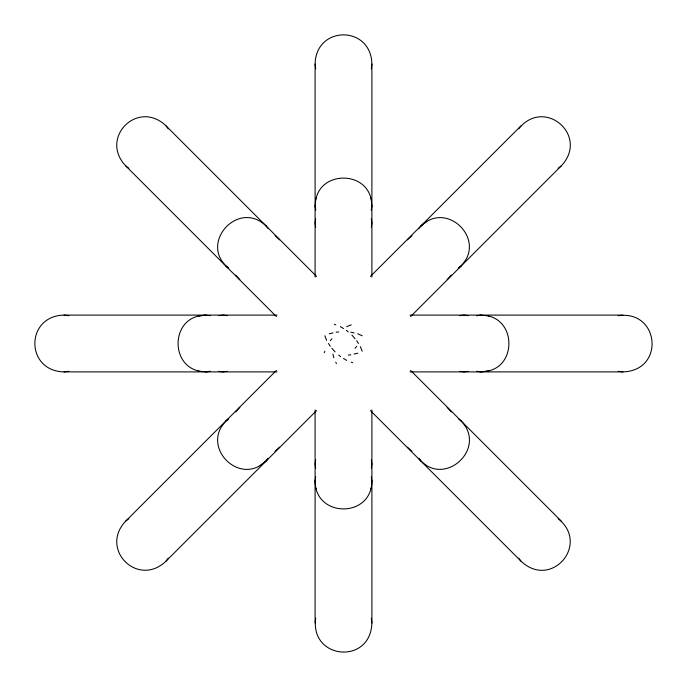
<?xml version="1.0" encoding="UTF-8"?>
<svg xmlns="http://www.w3.org/2000/svg" width="687" height="687" viewBox="0 0 687 687"><rect width="100%" height="100%" fill="white"/><g stroke="black" fill="none" stroke-linecap="round" stroke-linejoin="round"><path stroke-width="1.03" d="M315.101 277.024L315.101 64.037C315.908 25.153 371.092 25.153 371.899 64.037L371.899 277.024M371.298 68.846L371.899 64.037M371.899 409.976L371.899 622.963C370.611 665.188 309.811 659.64 315.702 618.154M371.349 210.17C376.777 167.405 310.223 167.405 315.651 210.17M315.651 218.827L315.101 222.974L315.651 227.122M315.651 459.878L315.101 464.026L315.651 468.173M315.101 481.432L315.651 476.83M371.349 209.715L371.899 205.568M371.349 227.122L371.899 222.974L371.349 218.827M371.349 468.173L371.899 464.026L371.349 459.878M315.101 480.969C315.101 518.221 371.899 518.221 371.899 480.969M324.29 352.689L324.848 351.229M228.702 418.718C196.731 444.875 241.386 490.209 267.956 458.624M458.298 268.282C490.449 241.841 445.133 196.559 418.718 228.702M235.658 411.968L239.857 407.374M407.374 239.857L411.968 235.658M268.282 458.298L266.376 460.779L260.227 465.563M279.626 447.143L275.032 451.342M451.342 275.032L447.143 279.626M276.414 370.422L125.807 521.029C98.885 549.093 137.907 588.115 165.971 561.193L316.578 410.586M165.971 561.193L168.349 558.127M518.651 128.873C544.353 96.575 589.764 135.803 561.193 165.971L410.586 316.578M330.284 340.675L331.958 338.717M355.042 348.283L356.716 346.325M370.422 276.414L521.029 125.807M426.773 221.437L420.624 226.221M558.127 168.349L561.193 165.971M125.807 521.029L128.873 518.651M225.886 420.951L228.376 419.044M458.624 267.956L461.114 266.049M210.17 315.651C167.422 310.206 167.396 376.777 210.17 371.349M477.285 371.349C519.758 376.313 519.269 310.138 476.83 315.651M346.677 326.6L351.229 324.848M329.296 333.796L332.929 332.929M354.071 354.071L357.704 353.204M206.031 315.101L198.311 316.072M218.827 315.651L222.974 315.101L227.122 315.651M459.878 315.651L464.026 315.101L468.173 315.651M477.285 315.651L481.432 315.101M205.568 371.899L209.715 371.349M227.122 371.349L222.974 371.899L218.827 371.349M468.173 371.349L464.026 371.899L459.878 371.349M277.024 315.101L64.037 315.101C25.153 315.908 25.153 371.092 64.037 371.899L277.024 371.899M64.037 371.899L68.846 371.298M618.154 315.702C659.64 309.811 665.188 370.611 622.963 371.899L409.976 371.899M336.149 332.156L338.717 331.958M348.283 355.042L350.851 354.844M409.976 315.101L622.963 315.101M488.208 316.072L488.689 316.072M198.311 370.928L198.792 370.928M488.689 370.928L480.969 371.899L476.83 371.349M618.154 371.298L622.963 371.899M64.037 315.101L68.846 315.702M350.851 332.156L354.071 332.929M334.311 324.29L335.771 324.848M351.229 362.152L352.689 362.71M266.376 226.221C238.501 198.534 197.787 243.902 228.702 268.282M418.718 458.298C443.098 489.213 488.466 448.499 460.779 420.624M357.704 333.796L362.152 335.771M340.323 326.6L343.5 328.549M343.5 358.451L346.677 360.4M275.032 235.658L279.626 239.857M447.143 407.374L451.342 411.968M458.298 418.718L461.114 420.951M225.886 266.049L228.376 267.956M239.857 279.626L235.658 275.032M411.968 451.342L407.374 447.143M316.578 276.414L165.971 125.807C137.907 98.885 98.885 137.907 125.807 165.971L276.414 316.578M125.807 165.971L128.873 168.349M558.127 518.651C590.425 544.353 551.197 589.764 521.029 561.193L370.422 410.586M346.325 330.284L348.283 331.958M338.717 355.042L340.675 356.716M410.586 370.422L561.193 521.029M351.916 335.084L355.042 338.717M331.958 348.283L335.084 351.916M518.651 558.127L521.029 561.193M165.971 125.807L168.349 128.873M266.049 225.886L268.282 228.702M419.044 458.624L420.951 461.114M356.716 340.675L358.451 343.5M328.549 343.5L330.284 346.325M335.771 362.152L336.407 363.578M360.4 346.677L362.152 351.229M324.848 335.771L326.6 340.323M332.929 354.071L333.796 357.704M371.349 476.83L371.899 481.432M315.101 205.568L315.651 209.715M315.101 64.037L315.702 68.846M371.298 618.154L371.899 622.963M370.928 198.311L370.928 198.792M370.928 488.208L370.928 488.689M316.072 198.311L316.072 198.792M316.072 488.208L316.072 488.689M315.101 409.976L315.101 622.963"/></g></svg>
